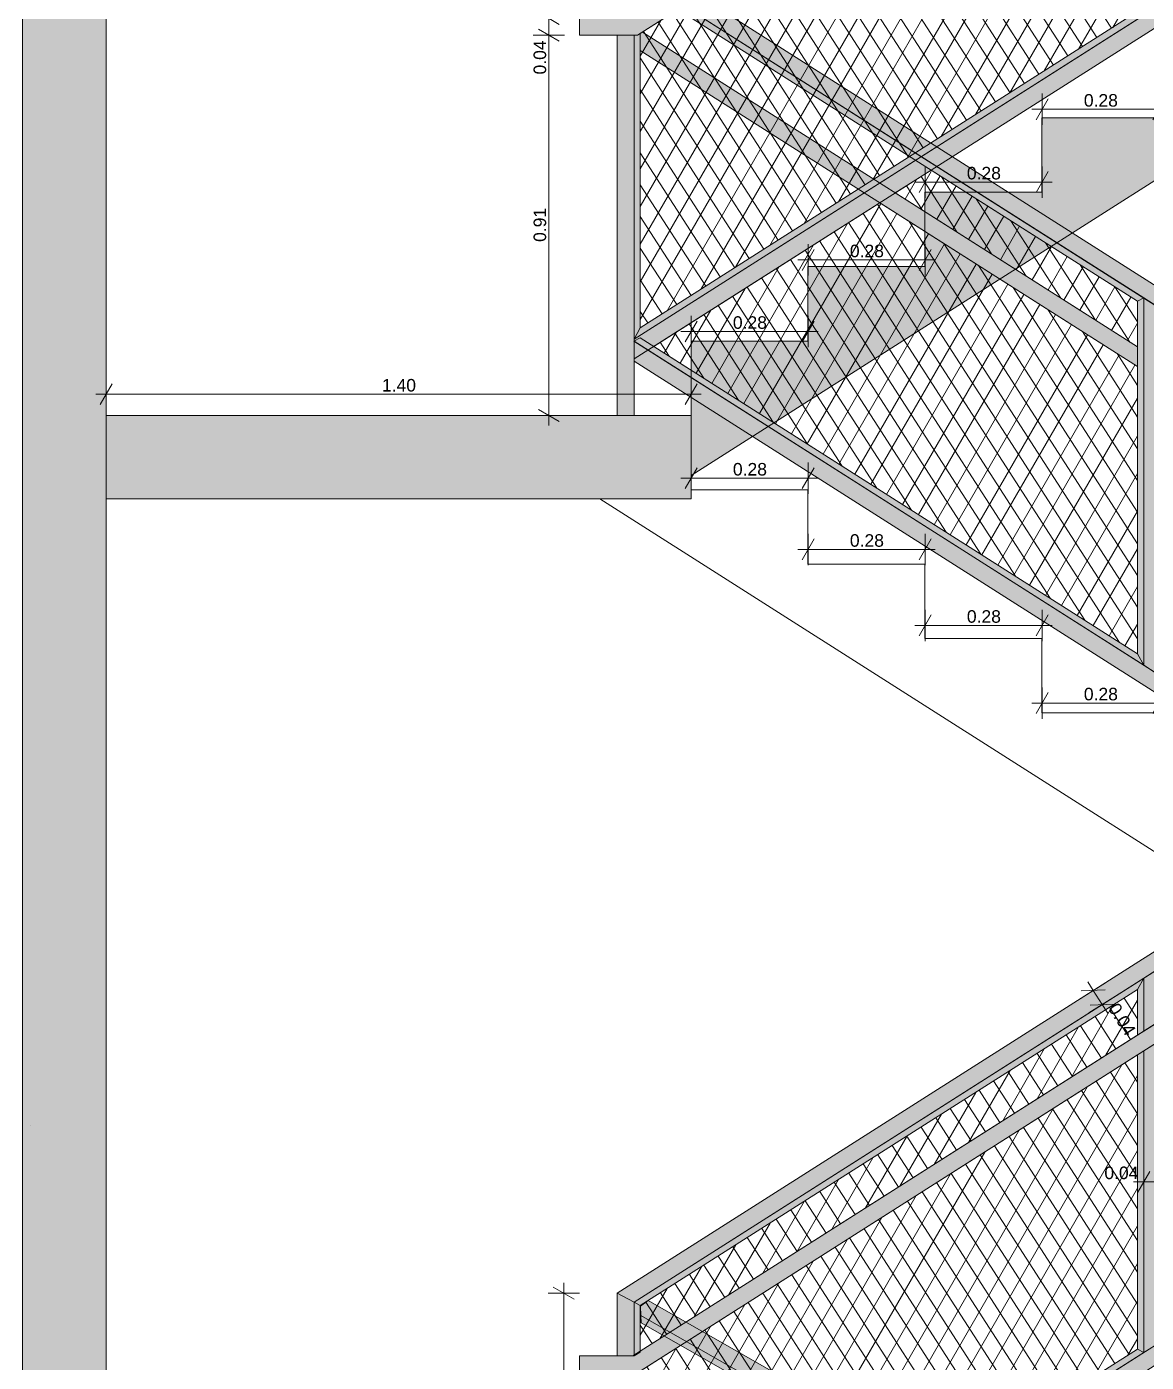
# Model space of a CAD drawing. Header units: millimetres. Extents: x 475616349 to 476941521, y 4620115302 to 4621446928.
# Drawn here: x 476694278 to 476696957, y 4620569203 to 4620572398 of the extents above; entities that cross this region are included whole.
import ezdxf

# ---------------------------------------------------------------- set-up
doc = ezdxf.new("R2010")
doc.units = ezdxf.units.MM
doc.header["$MEASUREMENT"] = 0
for name, color, linetype, lineweight in [('2D Drafting - General_Pen_No__250_Pen_No__7', 7, 'Continuous', 0), ('2D Drafting - General_Pen_No__250_Pen_No__7_Pen_No__250', 7, 'Continuous', 0), ('2D Drafting - General_Pen_No__250_Pen_No__7_Pen_No__7', 7, 'Continuous', 0), ('gegmebi_Pen_No__7_Pen_No__250', 7, 'Continuous', 0), ('New_2D Drafting - General_Pen_No__1', 1, 'Continuous', 0), ('New_2D Drafting - General_Pen_No__250_Pen_No__250', 7, 'Continuous', 0), ('New_2D Drafting - General_Pen_No__4', 7, 'Continuous', 0), ('New_Doors_Pen_No__7_Pen_No__7_Pen_No__250', 7, 'Continuous', 0), ('New_Doors_Pen_No__7_Pen_No__7_Pen_No__5', 5, 'Continuous', 0), ('New_reg_nak_Pen_No__5', 5, 'Continuous', 0), ('reg_nak_Pen_No__250', 7, 'Continuous', 0), ('zoma_Pen_No__142', 142, 'Continuous', 0)]:
    doc.layers.add(name, color=color, linetype=linetype, lineweight=lineweight)
doc.layers.add('zoma', color=7, linetype='Continuous')
doc.styles.add('GENERATED_STYLE_2', font='arial.ttf')
doc.dimstyles.new('GENERATED_STYLE__6', dxfattribs={"dimtxt": 30.000001, "dimasz": 38, "dimexe": 0.18, "dimexo": 3, "dimgap": 0.09, "dimtad": 1, "dimlfac": 0.001, "dimzin": 0, "dimdsep": 46, "dimtxsty": 'GENERATED_STYLE_2', "dimblk": 'ARROWHEAD_2', "dimblk1": 'ARROWHEAD_2', "dimblk2": 'ARROWHEAD_2', "dimcen": 0.09, "dimclrd": 142, "dimclre": 142, "dimclrt": 142, "dimadec": 0, "dimazin": 0, "dimtfac": 1, "dimtdec": 4, "dimtmove": 0, "dimatfit": 3, "dimfxl": 1, "dimtolj": 1, "dimtzin": 0, "dimarcsym": 0})
doc.dimstyles.new('GENERATED_STYLE__7', dxfattribs={"dimtxt": 30.000001, "dimasz": 38, "dimexe": 0.18, "dimexo": 3, "dimgap": 0.09, "dimtad": 1, "dimtih": 1, "dimtoh": 1, "dimlfac": 0.001, "dimzin": 0, "dimdsep": 46, "dimtxsty": 'GENERATED_STYLE_2', "dimblk": 'ARROWHEAD_2', "dimblk1": 'ARROWHEAD_2', "dimblk2": 'ARROWHEAD_2', "dimcen": 0.09, "dimclrd": 142, "dimclre": 142, "dimclrt": 142, "dimadec": 0, "dimazin": 0, "dimtfac": 1, "dimtdec": 4, "dimtmove": 0, "dimatfit": 3, "dimfxl": 1, "dimtolj": 1, "dimtzin": 0, "dimarcsym": 0})
pattern_1 = [(60, (476577134.07, 4620325125.74), (-38.971143, 22.5), []), (122.833095, (476577134.07, 4620325125.74), (36.8060797, 18.75), [])]

# ---------------------------------------------------------------- blocks, each defined once
blk = doc.blocks.new('*D299', base_point=(476577134.1, 4620325125.7))
at = {"layer": 'zoma_Pen_No__142', "color": 142, "linetype": 'Continuous', "lineweight": 0, "transparency": 16777216}
for p, q in [((476696708, 4620570742.8), (476696708, 4620570817.8)), ((476696988, 4620570742.8), (476696988, 4620570817.8)), ((476696683.5, 4620570780.3), (476696708, 4620570780.3)), ((476696722.4, 4620570805.3), (476696693.5, 4620570755.3)), ((476696708, 4620570780.3), (476696988, 4620570780.3)), ((476696973.5, 4620570755.3), (476697002.4, 4620570805.3)), ((476696988, 4620570780.3), (476697012.4, 4620570780.3))]:
    blk.add_line(p, q, dxfattribs=at)
at = {"layer": 'zoma_Pen_No__142', "color": 142, "lineweight": 0, "transparency": 16777216, "insert": (476696808, 4620570786.3), "char_height": 30, "attachment_point": 7, "style": 'GENERATED_STYLE_2'}
blk.add_mtext('\\A1;{\\pql;\\fArial CYR|b0|i0|c204|p34;0.28}', dxfattribs=at)
blk = doc.blocks.new('ARROWHEAD_2')
at = {"color": 0, "linetype": 'Continuous', "lineweight": 0}
for p, q in [((0, 0), (-1, 0)), ((-0.378, -0.655), (0.378, 0.655))]:
    blk.add_line(p, q, dxfattribs=at)
blk = doc.blocks.new('*D300', base_point=(476577134.1, 4620325125.7))
at = {"layer": 'zoma_Pen_No__142', "color": 142, "linetype": 'Continuous', "lineweight": 0, "transparency": 16777216}
for p, q in [((476696428, 4620570928.5), (476696428, 4620571003.5)), ((476696708, 4620570928.5), (476696708, 4620571003.5)), ((476696403.5, 4620570966), (476696428, 4620570966)), ((476696442.4, 4620570991), (476696413.5, 4620570941)), ((476696428, 4620570966), (476696708, 4620570966)), ((476696693.5, 4620570941), (476696722.4, 4620570991)), ((476696708, 4620570966), (476696732.4, 4620570966))]:
    blk.add_line(p, q, dxfattribs=at)
at = {"layer": 'zoma_Pen_No__142', "color": 142, "lineweight": 0, "transparency": 16777216, "insert": (476696528, 4620570972), "char_height": 30, "attachment_point": 7, "style": 'GENERATED_STYLE_2'}
blk.add_mtext('\\A1;{\\pql;\\fArial CYR|b0|i0|c204|p34;0.28}', dxfattribs=at)
blk = doc.blocks.new('*D301', base_point=(476577134.1, 4620325125.7))
at = {"layer": 'zoma_Pen_No__142', "color": 142, "linetype": 'Continuous', "lineweight": 0, "transparency": 16777216}
for p, q in [((476696162.4, 4620571172.8), (476696133.5, 4620571122.8)), ((476696148, 4620571110.3), (476696148, 4620571185.3)), ((476696413.5, 4620571122.8), (476696442.4, 4620571172.8)), ((476696428, 4620571110.3), (476696428, 4620571185.3)), ((476696123.5, 4620571147.8), (476696148, 4620571147.8)), ((476696148, 4620571147.8), (476696428, 4620571147.8)), ((476696428, 4620571147.8), (476696452.4, 4620571147.8))]:
    blk.add_line(p, q, dxfattribs=at)
at = {"layer": 'zoma_Pen_No__142', "color": 142, "lineweight": 0, "transparency": 16777216, "insert": (476696248, 4620571153.8), "char_height": 30, "attachment_point": 7, "style": 'GENERATED_STYLE_2'}
blk.add_mtext('\\A1;{\\pql;\\fArial CYR|b0|i0|c204|p34;0.28}', dxfattribs=at)
blk = doc.blocks.new('*D302', base_point=(476577134.1, 4620325125.7))
at = {"layer": 'zoma_Pen_No__142', "color": 142, "linetype": 'Continuous', "lineweight": 0, "transparency": 16777216}
for p, q in [((476695868, 4620571280.7), (476695868, 4620571355.7)), ((476696148, 4620571280.7), (476696148, 4620571355.7)), ((476695843.5, 4620571318.2), (476695868, 4620571318.2)), ((476695882.4, 4620571343.2), (476695853.5, 4620571293.2)), ((476695868, 4620571318.2), (476696148, 4620571318.2)), ((476696133.5, 4620571293.2), (476696162.4, 4620571343.2)), ((476696148, 4620571318.2), (476696172.4, 4620571318.2))]:
    blk.add_line(p, q, dxfattribs=at)
at = {"layer": 'zoma_Pen_No__142', "color": 142, "lineweight": 0, "transparency": 16777216, "insert": (476695968, 4620571324.2), "char_height": 30, "attachment_point": 7, "style": 'GENERATED_STYLE_2'}
blk.add_mtext('\\A1;{\\pql;\\fArial CYR|b0|i0|c204|p34;0.28}', dxfattribs=at)
blk = doc.blocks.new('*D303', base_point=(476577134.1, 4620325125.7))
at = {"layer": 'zoma_Pen_No__142', "color": 142, "linetype": 'Continuous', "lineweight": 0, "transparency": 16777216}
for p, q in [((476694482.2, 4620571544.2), (476694453.4, 4620571494.2)), ((476694467.8, 4620571481.7), (476694467.8, 4620571556.7)), ((476695853.5, 4620571494.2), (476695882.4, 4620571544.2)), ((476695868, 4620571481.7), (476695868, 4620571556.7)), ((476694443.3, 4620571519.2), (476694467.8, 4620571519.2)), ((476694467.8, 4620571519.2), (476695868, 4620571519.2)), ((476695868, 4620571519.2), (476695892.4, 4620571519.2))]:
    blk.add_line(p, q, dxfattribs=at)
at = {"layer": 'zoma_Pen_No__142', "color": 142, "lineweight": 0, "transparency": 16777216, "insert": (476695128, 4620571525.2), "char_height": 30, "attachment_point": 7, "style": 'GENERATED_STYLE_2'}
blk.add_mtext('\\A1;{\\pql;\\fArial CYR|b0|i0|c204|p34;1.40}', dxfattribs=at)
blk = doc.blocks.new('*D307', base_point=(476577134.1, 4620325125.7))
at = {"layer": 'zoma_Pen_No__142', "color": 142, "linetype": 'Continuous', "lineweight": 0, "transparency": 16777216}
for p, q in [((476695600.6, 4620569368.4), (476695525.6, 4620569368.4)), ((476695588.1, 4620569354), (476695538.1, 4620569382.9)), ((476695563.1, 4620569368.4), (476695563.1, 4620569392.9)), ((476695563.1, 4620568268.4), (476695563.1, 4620569368.4)), ((476695538.1, 4620568282.9), (476695588.1, 4620568254)), ((476695600.6, 4620568268.4), (476695525.6, 4620568268.4)), ((476695563.1, 4620568244), (476695563.1, 4620568268.4))]:
    blk.add_line(p, q, dxfattribs=at)
at = {"layer": 'zoma_Pen_No__142', "color": 142, "lineweight": 0, "transparency": 16777216, "insert": (476695557.1, 4620568778.5), "char_height": 30, "attachment_point": 7, "rotation": 90, "style": 'GENERATED_STYLE_2'}
blk.add_mtext('\\A1;{\\pql;\\fArial CYR|b0|i0|c204|p34;1.10}', dxfattribs=at)
blk = doc.blocks.new('*D308', base_point=(476577134.1, 4620325125.7))
at = {"layer": 'zoma_Pen_No__142', "color": 142, "linetype": 'Continuous', "lineweight": 0, "transparency": 16777216}
for p, q in [((476695564.9, 4620572378.4), (476695489.9, 4620572378.4)), ((476695502.4, 4620572392.8), (476695552.4, 4620572363.9)), ((476695527.4, 4620571468.4), (476695527.4, 4620572378.4)), ((476695502.4, 4620571482.9), (476695552.4, 4620571454)), ((476695564.9, 4620571468.4), (476695489.9, 4620571468.4)), ((476695527.4, 4620571444), (476695527.4, 4620571468.4))]:
    blk.add_line(p, q, dxfattribs=at)
at = {"layer": 'zoma_Pen_No__142', "color": 142, "lineweight": 0, "transparency": 16777216, "char_height": 30, "attachment_point": 7, "rotation": 90, "style": 'GENERATED_STYLE_2'}
for s, insert in [('\\A1;{\\pql;\\fArial CYR|b0|i0|c204|p34;0.04}', (476695521.4, 4620572284.1)), ('\\A1;{\\pql;\\fArial CYR|b0|i0|c204|p34;0.91}', (476695521.4, 4620571883.5))]:
    blk.add_mtext(s, dxfattribs=dict(at, insert=insert))
blk = doc.blocks.new('*D309', base_point=(476577134.1, 4620325125.7))
at = {"layer": 'zoma_Pen_No__142', "color": 142, "linetype": 'Continuous', "lineweight": 0, "transparency": 16777216}
for p, q in [((476695564.9, 4620572418.4), (476695489.9, 4620572418.4)), ((476695502.4, 4620572432.9), (476695552.4, 4620572404)), ((476695527.4, 4620572378.4), (476695527.4, 4620572418.4)), ((476695564.9, 4620572378.4), (476695489.9, 4620572378.4)), ((476695502.4, 4620572392.8), (476695552.4, 4620572363.9))]:
    blk.add_line(p, q, dxfattribs=at)
blk = doc.blocks.new('*D317', base_point=(476577134.1, 4620325125.7))
at = {"layer": 'zoma_Pen_No__142', "color": 142, "linetype": 'Continuous', "lineweight": 0, "transparency": 16777216}
for p, q in [((476695600.6, 4620569368.4), (476695525.6, 4620569368.4)), ((476695588.1, 4620569354), (476695538.1, 4620569382.9)), ((476695563.1, 4620569368.4), (476695563.1, 4620569392.9)), ((476695563.1, 4620568268.4), (476695563.1, 4620569368.4)), ((476695538.1, 4620568282.9), (476695588.1, 4620568254)), ((476695600.6, 4620568268.4), (476695525.6, 4620568268.4)), ((476695563.1, 4620568244), (476695563.1, 4620568268.4))]:
    blk.add_line(p, q, dxfattribs=at)
at = {"layer": 'zoma_Pen_No__142', "color": 142, "lineweight": 0, "transparency": 16777216, "insert": (476695557.1, 4620568778.5), "char_height": 30, "attachment_point": 7, "rotation": 90, "style": 'GENERATED_STYLE_2'}
blk.add_mtext('\\A1;{\\pql;\\fArial CYR|b0|i0|c204|p34;1.10}', dxfattribs=at)
blk = doc.blocks.new('*D319', base_point=(476577134.1, 4620325125.7))
at = {"layer": 'zoma_Pen_No__142', "color": 142, "linetype": 'Continuous', "lineweight": 0, "transparency": 16777216}
for p, q in [((476695564.9, 4620572378.4), (476695489.9, 4620572378.4)), ((476695502.4, 4620572392.8), (476695552.4, 4620572363.9)), ((476695527.4, 4620571468.4), (476695527.4, 4620572378.4)), ((476695502.4, 4620571482.9), (476695552.4, 4620571454)), ((476695564.9, 4620571468.4), (476695489.9, 4620571468.4)), ((476695527.4, 4620571444), (476695527.4, 4620571468.4))]:
    blk.add_line(p, q, dxfattribs=at)
at = {"layer": 'zoma_Pen_No__142', "color": 142, "lineweight": 0, "transparency": 16777216, "char_height": 30, "attachment_point": 7, "rotation": 90, "style": 'GENERATED_STYLE_2'}
for s, insert in [('\\A1;{\\pql;\\fArial CYR|b0|i0|c204|p34;0.04}', (476695521.4, 4620572284.1)), ('\\A1;{\\pql;\\fArial CYR|b0|i0|c204|p34;0.91}', (476695521.4, 4620571883.5))]:
    blk.add_mtext(s, dxfattribs=dict(at, insert=insert))
blk = doc.blocks.new('*D320', base_point=(476577134.1, 4620325125.7))
at = {"layer": 'zoma_Pen_No__142', "color": 142, "linetype": 'Continuous', "lineweight": 0, "transparency": 16777216}
for p, q in [((476695564.9, 4620572418.4), (476695489.9, 4620572418.4)), ((476695502.4, 4620572432.9), (476695552.4, 4620572404)), ((476695527.4, 4620572378.4), (476695527.4, 4620572418.4)), ((476695564.9, 4620572378.4), (476695489.9, 4620572378.4)), ((476695502.4, 4620572392.8), (476695552.4, 4620572363.9))]:
    blk.add_line(p, q, dxfattribs=at)
blk = doc.blocks.new('*D322', base_point=(476577134.1, 4620325125.7))
at = {"layer": 'zoma_Pen_No__142', "color": 142, "linetype": 'Continuous', "lineweight": 0, "transparency": 16777216}
for p, q in [((476696965.8, 4620569659.8), (476696937, 4620569609.8)), ((476696951.4, 4620569597.3), (476696951.4, 4620569672.3)), ((476696977.4, 4620569609.8), (476697006.3, 4620569659.8)), ((476696991.9, 4620569597.3), (476696991.9, 4620569672.3)), ((476696926.9, 4620569634.8), (476696951.4, 4620569634.8)), ((476696951.4, 4620569634.8), (476696991.9, 4620569634.8)), ((476696991.9, 4620569634.8), (476697016.3, 4620569634.8))]:
    blk.add_line(p, q, dxfattribs=at)
at = {"layer": 'zoma_Pen_No__142', "color": 142, "lineweight": 0, "transparency": 16777216, "insert": (476696857.1, 4620569640.8), "char_height": 30, "attachment_point": 7, "style": 'GENERATED_STYLE_2'}
blk.add_mtext('\\A1;{\\pql;\\fArial CYR|b0|i0|c204|p34;0.04}', dxfattribs=at)
blk = doc.blocks.new('*D325', base_point=(476577134.1, 4620325125.7))
at = {"layer": 'zoma_Pen_No__142', "color": 142, "linetype": 'Continuous', "lineweight": 0, "transparency": 16777216}
for p, q in [((476695868, 4620571631.7), (476695868, 4620571706.7)), ((476696148, 4620571631.7), (476696148, 4620571706.7)), ((476695843.5, 4620571669.2), (476695868, 4620571669.2)), ((476695882.4, 4620571694.2), (476695853.5, 4620571644.2)), ((476695868, 4620571669.2), (476696148, 4620571669.2)), ((476696133.5, 4620571644.2), (476696162.4, 4620571694.2)), ((476696148, 4620571669.2), (476696172.4, 4620571669.2))]:
    blk.add_line(p, q, dxfattribs=at)
at = {"layer": 'zoma_Pen_No__142', "color": 142, "lineweight": 0, "transparency": 16777216, "insert": (476695968, 4620571675.2), "char_height": 30, "attachment_point": 7, "style": 'GENERATED_STYLE_2'}
blk.add_mtext('\\A1;{\\pql;\\fArial CYR|b0|i0|c204|p34;0.28}', dxfattribs=at)
blk = doc.blocks.new('*D326', base_point=(476577134.1, 4620325125.7))
at = {"layer": 'zoma_Pen_No__142', "color": 142, "linetype": 'Continuous', "lineweight": 0, "transparency": 16777216}
for p, q in [((476696162.4, 4620571865.5), (476696133.5, 4620571815.5)), ((476696148, 4620571803), (476696148, 4620571878)), ((476696413.5, 4620571815.5), (476696442.4, 4620571865.5)), ((476696428, 4620571803), (476696428, 4620571878)), ((476696123.5, 4620571840.5), (476696148, 4620571840.5)), ((476696148, 4620571840.5), (476696428, 4620571840.5)), ((476696428, 4620571840.5), (476696452.4, 4620571840.5))]:
    blk.add_line(p, q, dxfattribs=at)
at = {"layer": 'zoma_Pen_No__142', "color": 142, "lineweight": 0, "transparency": 16777216, "insert": (476696248, 4620571846.5), "char_height": 30, "attachment_point": 7, "style": 'GENERATED_STYLE_2'}
blk.add_mtext('\\A1;{\\pql;\\fArial CYR|b0|i0|c204|p34;0.28}', dxfattribs=at)
blk = doc.blocks.new('*D327', base_point=(476577134.1, 4620325125.7))
at = {"layer": 'zoma_Pen_No__142', "color": 142, "linetype": 'Continuous', "lineweight": 0, "transparency": 16777216}
for p, q in [((476696428, 4620571989.2), (476696428, 4620572064.2)), ((476696708, 4620571989.2), (476696708, 4620572064.2)), ((476696403.5, 4620572026.7), (476696428, 4620572026.7)), ((476696442.4, 4620572051.7), (476696413.5, 4620572001.7)), ((476696428, 4620572026.7), (476696708, 4620572026.7)), ((476696693.5, 4620572001.7), (476696722.4, 4620572051.7)), ((476696708, 4620572026.7), (476696732.4, 4620572026.7))]:
    blk.add_line(p, q, dxfattribs=at)
at = {"layer": 'zoma_Pen_No__142', "color": 142, "lineweight": 0, "transparency": 16777216, "insert": (476696528, 4620572032.7), "char_height": 30, "attachment_point": 7, "style": 'GENERATED_STYLE_2'}
blk.add_mtext('\\A1;{\\pql;\\fArial CYR|b0|i0|c204|p34;0.28}', dxfattribs=at)
blk = doc.blocks.new('*D328', base_point=(476577134.1, 4620325125.7))
at = {"layer": 'zoma_Pen_No__142', "color": 142, "linetype": 'Continuous', "lineweight": 0, "transparency": 16777216}
for p, q in [((476696722.4, 4620572225.8), (476696693.5, 4620572175.8)), ((476696708, 4620572163.3), (476696708, 4620572238.3)), ((476696973.5, 4620572175.8), (476697002.4, 4620572225.8)), ((476696988, 4620572163.3), (476696988, 4620572238.3)), ((476696683.5, 4620572200.8), (476696708, 4620572200.8)), ((476696708, 4620572200.8), (476696988, 4620572200.8)), ((476696988, 4620572200.8), (476697012.4, 4620572200.8))]:
    blk.add_line(p, q, dxfattribs=at)
at = {"layer": 'zoma_Pen_No__142', "color": 142, "lineweight": 0, "transparency": 16777216, "insert": (476696808, 4620572206.8), "char_height": 30, "attachment_point": 7, "style": 'GENERATED_STYLE_2'}
blk.add_mtext('\\A1;{\\pql;\\fArial CYR|b0|i0|c204|p34;0.28}', dxfattribs=at)
blk = doc.blocks.new('*D2072', base_point=(476577134.1, 4620325125.7))
at = {"layer": 'zoma_Pen_No__142', "color": 142, "linetype": 'Continuous', "lineweight": 0, "transparency": 16777216}
for p, q in [((476696862.2, 4620570112.7), (476696798.9, 4620570072.5)), ((476696830.5, 4620570092.6), (476696817.4, 4620570113.3)), ((476696859.4, 4620570093.8), (476696801.7, 4620570091.4)), ((476696883.6, 4620570078.9), (476696820.3, 4620570038.7)), ((476696852, 4620570058.8), (476696830.5, 4620570092.6)), ((476696823.1, 4620570057.6), (476696880.8, 4620570060)), ((476696865.1, 4620570038.2), (476696852, 4620570058.8))]:
    blk.add_line(p, q, dxfattribs=at)
at = {"layer": 'zoma_Pen_No__142', "color": 142, "lineweight": 0, "transparency": 16777216, "insert": (476696864.8, 4620570049.8), "char_height": 30, "attachment_point": 7, "rotation": 302.4332, "style": 'GENERATED_STYLE_2'}
blk.add_mtext('\\A1;{\\pql;\\fArial CYR|b0|i0|c204|p34;0.04}', dxfattribs=at)

msp = doc.modelspace()

# ---------------------------------------------------------------- hatches: boundary and pattern name
at = {"layer": '2D Drafting - General_Pen_No__250_Pen_No__7', "linetype": 'Continuous', "lineweight": 0}
msp.add_hatch(color=7, dxfattribs=at).paths.add_polyline_path([(476695867.973, 4620571468.441), (476694467.752, 4620571468.441), (476694467.754, 4620571268.485), (476695867.967, 4620571268.442)])
at = {"layer": '2D Drafting - General_Pen_No__250_Pen_No__7_Pen_No__7', "linetype": 'Continuous', "lineweight": 0}
msp.add_hatch(color=7, dxfattribs=at).paths.add_polyline_path([(476694267.72, 4620582390.432), (476694267.72, 4620567220.299), (476694467.72, 4620567220.299), (476694467.72, 4620582390.432)])
at = {"layer": 'New_2D Drafting - General_Pen_No__1', "linetype": 'Continuous', "lineweight": 0}
for points in [[(476695600.841, 4620572418.441), (476695600.841, 4620572377.993), (476695739.78, 4620572377.993), (476698264.287, 4620573982.144), (476698342.444, 4620573982.144), (476698342.444, 4620574022.011), (476698252.444, 4620574022.011), (476695728.851, 4620572418.441)], [(476698211.958, 4620573227.179), (476695731.325, 4620571650.907), (476695731.325, 4620571603.515), (476698211.958, 4620573179.786)], [(476695746.274, 4620572515.516), (476698194.888, 4620570959.59), (476698211.958, 4620570970.437), (476698252.432, 4620570970.418), (476695765.469, 4620572550.712), (476695746.274, 4620572538.513)], [(476696951.445, 4620571749.791), (476696936.377, 4620571741.592), (476695746.275, 4620572497.891), (476695746.274, 4620572515.516)], [(476696936.4, 4620572434.416), (476695746.284, 4620571678.185), (476695731.325, 4620571650.907), (476696951.401, 4620572426.181)], [(476695731.324, 4620571468.441), (476695731.328, 4620572377.993), (476695690.841, 4620572377.993), (476695690.841, 4620571468.441)], [(476695731.325, 4620571650.907), (476695746.284, 4620571678.185), (476695746.277, 4620572382.121), (476695739.78, 4620572377.993), (476695731.328, 4620572377.993)], [(476695746.277, 4620572341.362), (476696936.374, 4620571585.137), (476696936.375, 4620571632.529), (476695751.497, 4620572385.438), (476695746.277, 4620572382.121)], [(476696936.377, 4620571741.592), (476696951.377, 4620571749.756), (476696951.359, 4620570870.622), (476696936.359, 4620570897.925)], [(476696951.36, 4620570870.622), (476696951.377, 4620571749.756), (476696991.859, 4620571724.033), (476696991.842, 4620570844.898)], [(476695746.267, 4620571654.142), (476696936.359, 4620570897.925), (476696951.359, 4620570870.622), (476695731.226, 4620571645.933)], [(476695731.325, 4620571645.87), (476695731.325, 4620571598.477), (476698194.06, 4620570033.578), (476698196.976, 4620570035.431), (476698196.975, 4620570079.118)], [(476698211.958, 4620570970.437), (476695690.841, 4620569368.441), (476695731.324, 4620569346.772), (476698211.958, 4620570923.045)], [(476695600.841, 4620569218.441), (476695600.841, 4620569177.993), (476695739.78, 4620569177.993), (476698264.287, 4620570782.144), (476698342.444, 4620570782.144), (476698342.444, 4620570822.011), (476698252.444, 4620570822.011), (476695728.851, 4620569218.441)], [(476696991.867, 4620570021), (476696991.864, 4620570147.759), (476696951.382, 4620570122.035), (476696951.385, 4620569995.277)], [(476696951.349, 4620570122.087), (476695731.324, 4620569346.773), (476695746.274, 4620569338.513), (476696936.383, 4620570094.816)], [(476696951.382, 4620570122.035), (476696936.383, 4620570094.816), (476696936.385, 4620569985.746), (476696951.385, 4620569995.277)], [(476698211.958, 4620570027.179), (476695731.325, 4620568450.907), (476695731.325, 4620568403.515), (476698211.958, 4620569979.786)], [(476696951.386, 4620569947.885), (476696936.386, 4620569938.354), (476696936.4, 4620569234.416), (476696951.401, 4620569226.181)], [(476696991.868, 4620569973.609), (476696951.386, 4620569947.885), (476696951.401, 4620569226.181), (476696991.882, 4620569251.905)], [(476695690.841, 4620569368.441), (476695690.841, 4620569218.441), (476695730.676, 4620569218.441), (476695731.327, 4620569218.812), (476695731.324, 4620569346.772)], [(476695746.274, 4620569338.513), (476695731.325, 4620569346.772), (476695731.327, 4620569218.812), (476695746.276, 4620569227.355)], [(476695765.469, 4620569350.712), (476695746.867, 4620569337.626), (476695747.946, 4620569314.655), (476697353.054, 4620568397.458), (476697393.54, 4620568420.393)], [(476697353.054, 4620568397.458), (476697337.554, 4620568389.092), (476695748.773, 4620569297.048), (476695747.946, 4620569314.655)], [(476696936.4, 4620569234.416), (476695746.284, 4620568478.185), (476695731.325, 4620568450.907), (476696951.401, 4620569226.181)]]:
    msp.add_hatch(color=1, dxfattribs=at).paths.add_polyline_path(points)
h = msp.add_hatch(dxfattribs=at)
h.set_pattern_fill('BATT_INSULATION', color=1, style=0, pattern_type=2)
h.set_pattern_definition(pattern_1)
h.paths.add_polyline_path([(476696936.4, 4620572434.416), (476696936.386, 4620573138.354), (476695746.277, 4620572382.121), (476695746.284, 4620571678.185)])
h = msp.add_hatch(dxfattribs=at)
h.set_pattern_fill('BATT_INSULATION', color=1, style=0, pattern_type=2)
h.set_pattern_definition(pattern_1)
h.paths.add_polyline_path([(476696442.522, 4620572055.432), (476696936.377, 4620571741.592), (476696936.375, 4620571632.529), (476696356.68, 4620572000.885)])
h = msp.add_hatch(dxfattribs=at)
h.set_pattern_fill('BATT_INSULATION', color=1, style=0, pattern_type=2)
h.set_pattern_definition(pattern_1)
h.paths.add_polyline_path([(476696319.389, 4620571977.189), (476696936.374, 4620571585.137), (476696936.359, 4620570897.925), (476695778.633, 4620571633.576)])
h = msp.add_hatch(dxfattribs=at)
h.set_pattern_fill('BATT_INSULATION', color=1, style=0, pattern_type=2)
h.set_pattern_definition(pattern_1)
h.paths.add_polyline_path([(476696936.385, 4620569985.746), (476696936.383, 4620570094.816), (476695746.274, 4620569338.513), (476695746.276, 4620569229.513)])
h = msp.add_hatch(dxfattribs=at)
h.set_pattern_fill('BATT_INSULATION', color=1, style=0, pattern_type=2)
h.set_pattern_definition(pattern_1)
h.paths.add_polyline_path([(476696936.4, 4620569234.416), (476696936.386, 4620569938.354), (476695746.277, 4620569182.121), (476695746.284, 4620568478.185)])
at = {"layer": 'New_2D Drafting - General_Pen_No__250_Pen_No__250', "linetype": 'Continuous', "lineweight": 0}
msp.add_hatch(color=7, dxfattribs=at).paths.add_polyline_path([(476696147.681, 4620571646.441), (476695867.752, 4620571646.441), (476695867.967, 4620571324.813), (476697267.755, 4620572214.359), (476697513.362, 4620572370.439), (476698107.752, 4620572748.166), (476698174.262, 4620572790.432), (476698107.752, 4620572790.432), (476698107.681, 4620572790.432), (476698107.681, 4620572892.439), (476697827.681, 4620572892.439), (476697827.681, 4620572714.439), (476697547.681, 4620572714.439), (476697547.681, 4620572536.44), (476697484.898, 4620572536.44, -0.08199413), (476697460.464, 4620572536.44), (476697267.755, 4620572536.44), (476697267.755, 4620572370.439), (476697267.686, 4620572370.439), (476697267.681, 4620572358.439), (476696987.681, 4620572358.439), (476696987.681, 4620572180.44), (476696707.681, 4620572180.44), (476696707.681, 4620572002.44), (476696427.681, 4620572002.44), (476696427.681, 4620571824.441), (476696147.681, 4620571824.441)])

# ---------------------------------------------------------------- linework, layer by layer
at = {"layer": '2D Drafting - General_Pen_No__250_Pen_No__7', "color": 7, "linetype": 'Continuous', "lineweight": 0, "flags": 128}
msp.add_lwpolyline([(476695867.973, 4620571468.441), (476694467.752, 4620571468.441), (476694467.754, 4620571268.485), (476695867.967, 4620571268.442)], close=True, dxfattribs=at)
at = {"layer": '2D Drafting - General_Pen_No__250_Pen_No__7_Pen_No__250', "color": 7, "linetype": 'Continuous', "lineweight": 0, "flags": 128}
msp.add_lwpolyline([(476694267.72, 4620582390.432), (476694267.72, 4620567220.299), (476694467.72, 4620567220.299), (476694467.72, 4620582390.432)], close=True, dxfattribs=at)
at = {"layer": 'gegmebi_Pen_No__7_Pen_No__250', "color": 7, "linetype": 'Continuous', "lineweight": 0, "flags": 128}
msp.add_lwpolyline([(476694287.752, 4620569770.439), (476694287.752, 4620569770.307)], dxfattribs=at)
at = {"layer": 'New_2D Drafting - General_Pen_No__250_Pen_No__250', "color": 7, "linetype": 'Continuous', "lineweight": 0, "flags": 128}
msp.add_lwpolyline([(476697267.755, 4620572536.44), (476697267.755, 4620572370.439), (476697267.686, 4620572370.439), (476697267.681, 4620572358.439), (476696987.681, 4620572358.439), (476696987.681, 4620572180.44), (476696707.681, 4620572180.44), (476696707.681, 4620572002.44), (476696427.681, 4620572002.44), (476696427.681, 4620571824.441), (476696147.681, 4620571824.441), (476696147.681, 4620571646.441), (476695867.752, 4620571646.441), (476695867.967, 4620571324.813), (476697267.755, 4620572214.359), (476697513.362, 4620572370.439), (476698107.752, 4620572748.166)], dxfattribs=at)
at = {"layer": 'New_2D Drafting - General_Pen_No__4', "color": 7, "linetype": 'Continuous', "lineweight": 0, "flags": 128}
for points in [[(476695600.841, 4620572418.441), (476695600.841, 4620572377.993), (476695739.78, 4620572377.993), (476698264.287, 4620573982.144), (476698342.444, 4620573982.144), (476698342.444, 4620574022.011), (476698252.444, 4620574022.011), (476695728.851, 4620572418.441)], [(476698211.958, 4620573227.179), (476695731.325, 4620571650.907), (476695731.325, 4620571603.515), (476698211.958, 4620573179.786)], [(476696936.4, 4620572434.416), (476696936.386, 4620573138.354), (476695746.277, 4620572382.121), (476695746.284, 4620571678.185)], [(476695746.274, 4620572515.516), (476698194.888, 4620570959.59), (476698211.958, 4620570970.437), (476698252.432, 4620570970.418), (476695765.469, 4620572550.712), (476695746.274, 4620572538.513)], [(476696951.445, 4620571749.791), (476696936.377, 4620571741.592), (476695746.275, 4620572497.891), (476695746.274, 4620572515.516)], [(476696936.4, 4620572434.416), (476695746.284, 4620571678.185), (476695731.325, 4620571650.907), (476696951.401, 4620572426.181)], [(476695731.324, 4620571468.441), (476695731.328, 4620572377.993), (476695690.841, 4620572377.993), (476695690.841, 4620571468.441)], [(476695731.325, 4620571650.907), (476695746.284, 4620571678.185), (476695746.277, 4620572382.121), (476695739.78, 4620572377.993), (476695731.328, 4620572377.993)], [(476695746.277, 4620572341.362), (476696936.374, 4620571585.137), (476696936.375, 4620571632.529), (476695751.497, 4620572385.438), (476695746.277, 4620572382.121)], [(476696442.522, 4620572055.432), (476696936.377, 4620571741.592), (476696936.375, 4620571632.529), (476696356.68, 4620572000.885)], [(476696319.389, 4620571977.189), (476696936.374, 4620571585.137), (476696936.359, 4620570897.925), (476695778.633, 4620571633.576)], [(476696936.377, 4620571741.592), (476696951.377, 4620571749.756), (476696951.359, 4620570870.622), (476696936.359, 4620570897.925)], [(476696951.36, 4620570870.622), (476696951.377, 4620571749.756), (476696991.859, 4620571724.033), (476696991.842, 4620570844.898)], [(476695746.267, 4620571654.142), (476696936.359, 4620570897.925), (476696951.359, 4620570870.622), (476695731.226, 4620571645.933)], [(476695731.325, 4620571645.87), (476695731.325, 4620571598.477), (476698194.06, 4620570033.578), (476698196.976, 4620570035.431), (476698196.975, 4620570079.118)], [(476698211.958, 4620570970.437), (476695690.841, 4620569368.441), (476695731.324, 4620569346.772), (476698211.958, 4620570923.045)], [(476695600.841, 4620569218.441), (476695600.841, 4620569177.993), (476695739.78, 4620569177.993), (476698264.287, 4620570782.144), (476698342.444, 4620570782.144), (476698342.444, 4620570822.011), (476698252.444, 4620570822.011), (476695728.851, 4620569218.441)], [(476696991.867, 4620570021), (476696991.864, 4620570147.759), (476696951.382, 4620570122.035), (476696951.385, 4620569995.277)], [(476696951.349, 4620570122.087), (476695731.324, 4620569346.773), (476695746.274, 4620569338.513), (476696936.383, 4620570094.816)], [(476696951.382, 4620570122.035), (476696936.383, 4620570094.816), (476696936.385, 4620569985.746), (476696951.385, 4620569995.277)], [(476696936.385, 4620569985.746), (476696936.383, 4620570094.816), (476695746.274, 4620569338.513), (476695746.276, 4620569229.513)], [(476698211.958, 4620570027.179), (476695731.325, 4620568450.907), (476695731.325, 4620568403.515), (476698211.958, 4620569979.786)], [(476696951.386, 4620569947.885), (476696936.386, 4620569938.354), (476696936.4, 4620569234.416), (476696951.401, 4620569226.181)], [(476696991.868, 4620569973.609), (476696951.386, 4620569947.885), (476696951.401, 4620569226.181), (476696991.882, 4620569251.905)], [(476696936.4, 4620569234.416), (476696936.386, 4620569938.354), (476695746.277, 4620569182.121), (476695746.284, 4620568478.185)], [(476695690.841, 4620569368.441), (476695690.841, 4620569218.441), (476695730.676, 4620569218.441), (476695731.327, 4620569218.812), (476695731.324, 4620569346.772)], [(476695746.274, 4620569338.513), (476695731.325, 4620569346.772), (476695731.327, 4620569218.812), (476695746.276, 4620569227.355)], [(476695765.469, 4620569350.712), (476695746.867, 4620569337.626), (476695747.946, 4620569314.655), (476697353.054, 4620568397.458), (476697393.54, 4620568420.393)], [(476697353.054, 4620568397.458), (476697337.554, 4620568389.092), (476695748.773, 4620569297.048), (476695747.946, 4620569314.655)], [(476696936.4, 4620569234.416), (476695746.284, 4620568478.185), (476695731.325, 4620568450.907), (476696951.401, 4620569226.181)]]:
    msp.add_lwpolyline(points, close=True, dxfattribs=at)
at = {"layer": 'New_Doors_Pen_No__7_Pen_No__7_Pen_No__250', "color": 7, "linetype": 'Continuous', "lineweight": 0, "flags": 128}
msp.add_lwpolyline([(476695867.792, 4620571448.441), (476695867.792, 4620571290.439), (476696147.721, 4620571290.439), (476696147.721, 4620571112.439), (476696427.721, 4620571112.439), (476696427.721, 4620570934.44), (476696707.721, 4620570934.44), (476696707.721, 4620570756.44), (476696987.721, 4620570756.44), (476696987.721, 4620570578.44), (476697267.721, 4620570578.44), (476697267.795, 4620570400.44), (476697547.721, 4620570400.44), (476697547.721, 4620570222.441), (476697827.721, 4620570222.441), (476697827.721, 4620570044.441), (476698107.721, 4620570044.441), (476698107.721, 4620569870.439)], dxfattribs=at)
at = {"layer": 'New_Doors_Pen_No__7_Pen_No__7_Pen_No__5', "color": 5, "linetype": 'Continuous', "lineweight": 0, "flags": 128}
msp.add_lwpolyline([(476695867.752, 4620571468.441), (476695867.752, 4620571646.441), (476696147.681, 4620571646.441), (476696147.681, 4620571824.441), (476696427.681, 4620571824.441), (476696427.681, 4620572002.44), (476696707.681, 4620572002.44), (476696707.681, 4620572180.44), (476696987.681, 4620572180.44), (476696987.681, 4620572358.439), (476697267.681, 4620572358.439), (476697267.755, 4620572536.44), (476697547.681, 4620572536.44), (476697547.681, 4620572714.439), (476697827.681, 4620572714.439), (476697827.681, 4620572892.439), (476698107.681, 4620572892.439), (476698107.717, 4620573050.469)], dxfattribs=at)
at = {"layer": 'New_reg_nak_Pen_No__5', "color": 5, "linetype": 'Continuous', "lineweight": 0}
msp.add_line((476695746.274, 4620569338.513), (476695746.276, 4620569229.513), dxfattribs=at)
at = {"layer": 'reg_nak_Pen_No__250', "color": 7, "linetype": 'Continuous', "lineweight": 0, "flags": 128}
msp.add_lwpolyline([(476695649.787, 4620571268.449), (476698107.684, 4620569705.929)], dxfattribs=at)

# ---------------------------------------------------------------- dimensions: what is measured, and where the dimension line sits
at = {"layer": 'zoma', "color": 142, "linetype": 'Continuous', "lineweight": 0}
for base, p1, p2, angle, picture, middle, turn in [((476695527.382, 4620572418.441), (476695598.049, 4620572378.371), (476695598.049, 4620572418.441), 90, '*D309', (476695506.382, 4620572323.068), 90), ((476695527.382, 4620572418.441), (476695598.049, 4620572378.371), (476695598.049, 4620572418.441), 90, '*D320', (476695506.382, 4620572323.068), 90), ((476695527.382, 4620572378.371), (476695610.131, 4620571468.441), (476695598.049, 4620572378.371), 90, '*D308', (476695506.382, 4620571922.462), 90), ((476695527.382, 4620572378.371), (476695610.131, 4620571468.441), (476695598.049, 4620572378.371), 90, '*D319', (476695506.382, 4620571922.462), 90), ((476696830.514, 4620570092.624), (476696851.956, 4620570058.802), (476696830.62, 4620570092.692), 122.433154, '*D2072', (476696898.362, 4620570025.004), 302.433154), ((476695563.058, 4620569368.441), (476695687.607, 4620568268.441), (476695687.607, 4620569368.441), 90, '*D307', (476695542.058, 4620568817.497), 90), ((476695563.058, 4620569368.441), (476695687.607, 4620568268.441), (476695687.607, 4620569368.441), 90, '*D317', (476695542.058, 4620568817.497), 90)]:
    dim = msp.add_linear_dim(base=base, p1=p1, p2=p2, angle=angle, dimstyle='GENERATED_STYLE__6', dxfattribs=at)
    dim.commit()
    dim.dimension.update_dxf_attribs({"geometry": picture, "text_midpoint": middle, "dimtype": 160, "text_rotation": turn})
for base, p1, p2, picture, middle in [((476696987.956, 4620572200.786), (476696707.956, 4620572177.627), (476696987.956, 4620572177.627), '*D328', (476696847.012, 4620572221.786)), ((476696707.956, 4620572026.731), (476696427.956, 4620572008.039), (476696707.956, 4620572008.039), '*D327', (476696567.012, 4620572047.731)), ((476696427.956, 4620571840.505), (476696147.956, 4620571821.257), (476696427.956, 4620571821.257), '*D326', (476696287.012, 4620571861.505)), ((476696147.956, 4620571669.223), (476695867.956, 4620571650.706), (476696147.956, 4620571650.706), '*D325', (476696007.012, 4620571690.223)), ((476695867.956, 4620571519.169), (476694467.789, 4620571468.441), (476695867.956, 4620571468.441), '*D303', (476695166.928, 4620571540.169)), ((476696147.956, 4620571318.193), (476695867.956, 4620571291.868), (476696147.956, 4620571291.868), '*D302', (476696007.012, 4620571339.193)), ((476696427.956, 4620571147.803), (476696147.956, 4620571124.689), (476696427.956, 4620571124.689), '*D301', (476696287.012, 4620571168.803)), ((476696707.956, 4620570965.968), (476696427.956, 4620570934.515), (476696707.956, 4620570934.515), '*D300', (476696567.012, 4620570986.968)), ((476696987.956, 4620570780.319), (476696707.956, 4620570759.108), (476696987.956, 4620570759.108), '*D299', (476696847.012, 4620570801.319)), ((476696991.874, 4620569634.761), (476696951.392, 4620569540.178), (476696991.874, 4620569545.07), '*D322', (476696896.09, 4620569655.761))]:
    dim = msp.add_linear_dim(base=base, p1=p1, p2=p2, dimstyle='GENERATED_STYLE__7', dxfattribs=at)
    dim.commit()
    dim.dimension.update_dxf_attribs({"geometry": picture, "text_midpoint": middle, "dimtype": 160})

doc.saveas('drawing.dxf')
